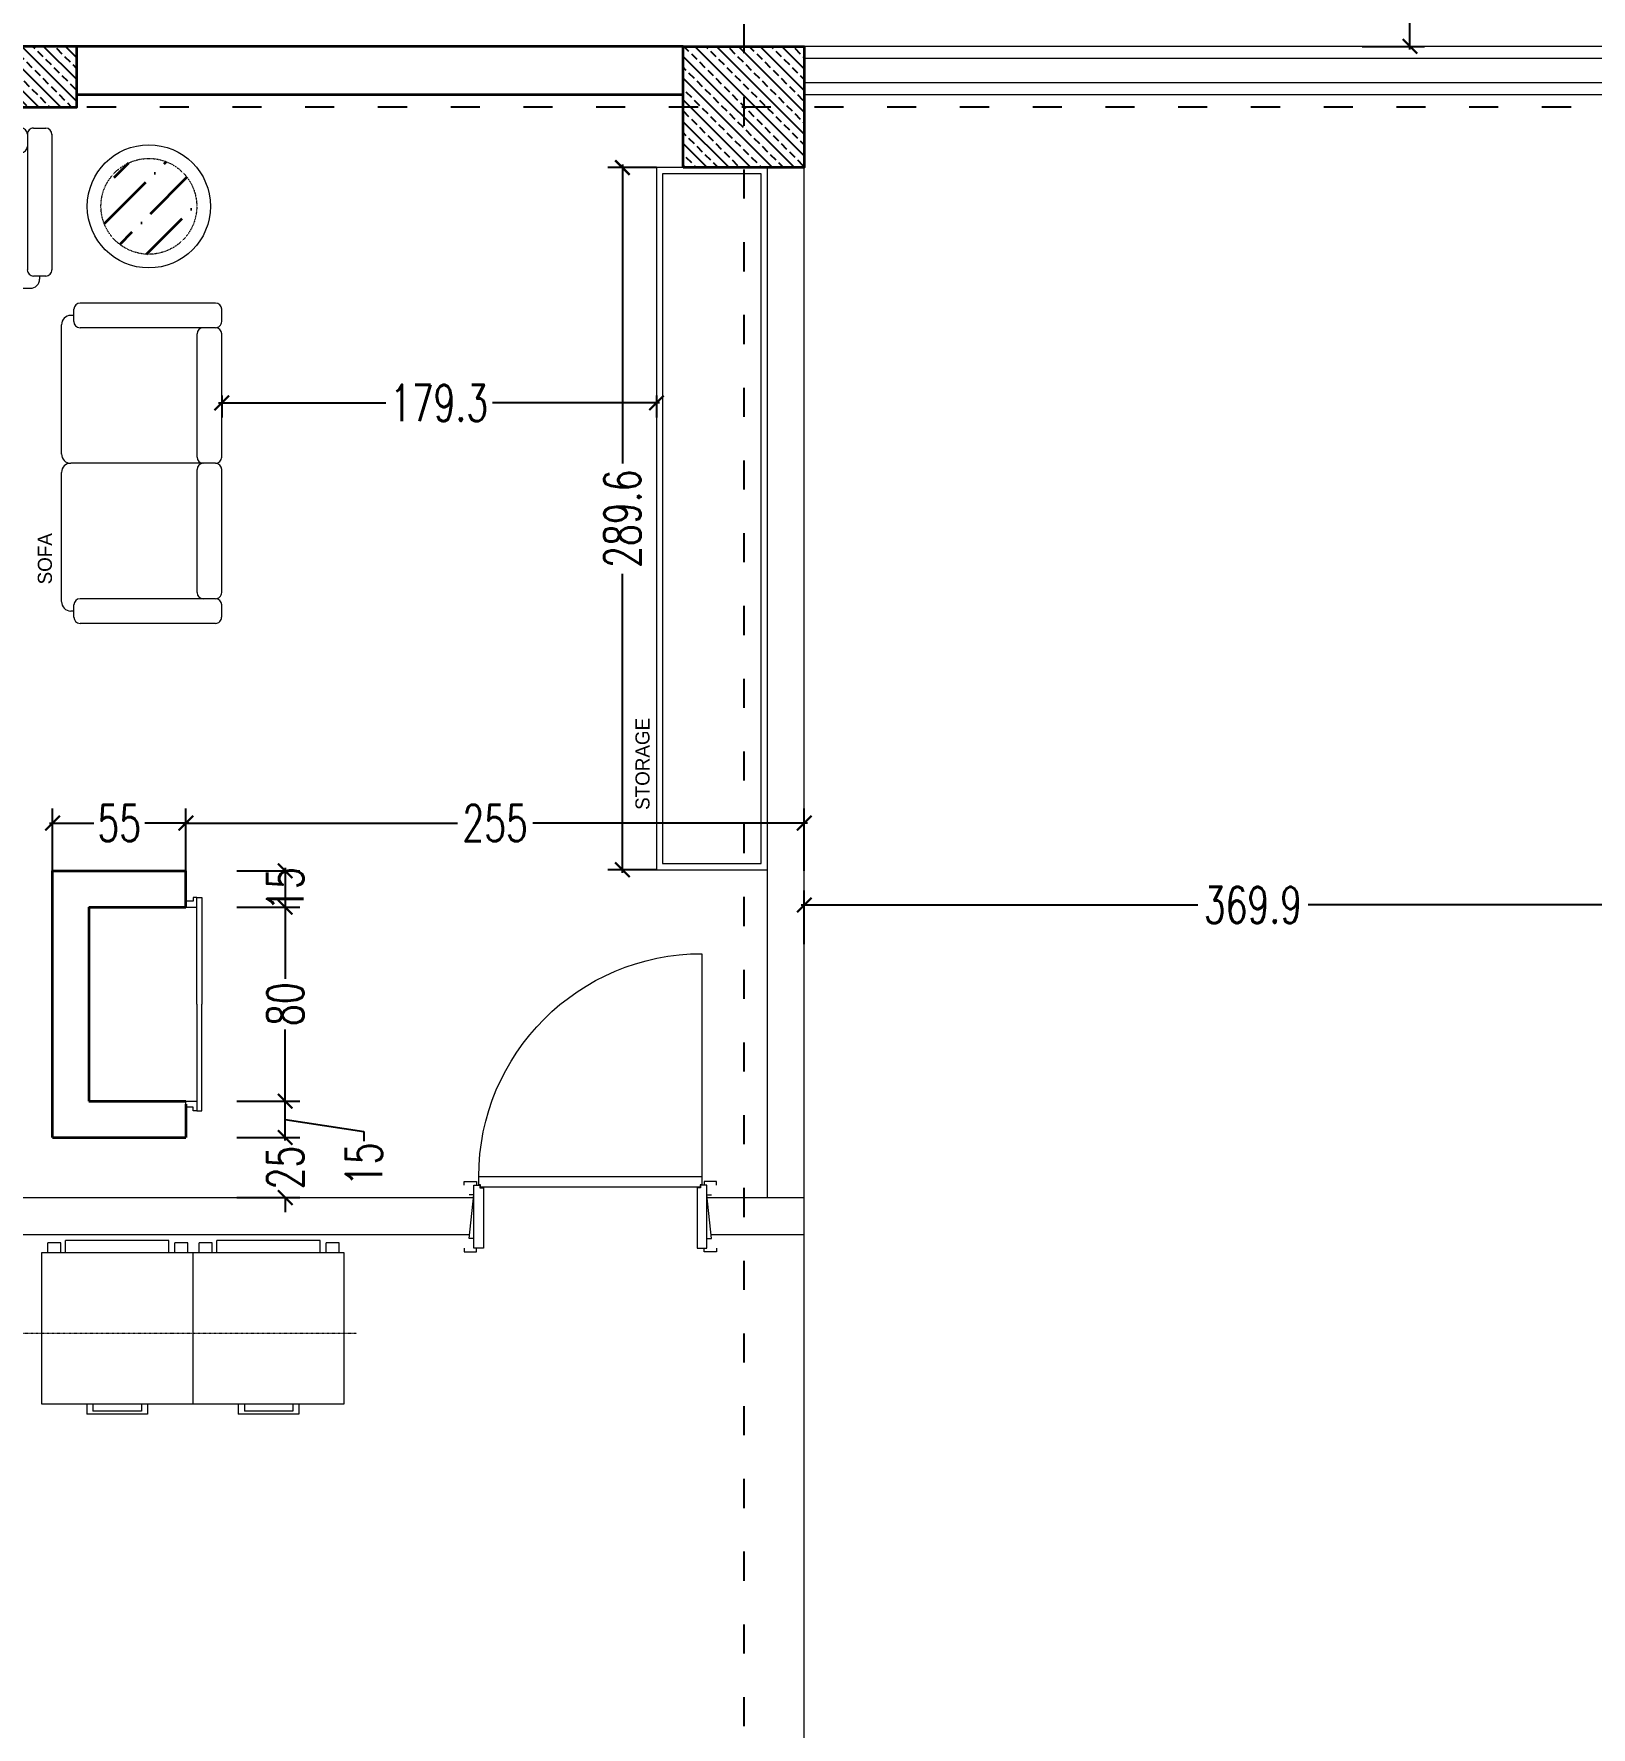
# Model space of a CAD drawing. Header units: centimetres. Extents: x -3207095 to 15275363, y -32656 to 4798027.
# Drawn here: x 682679 to 683321, y 4438024 to 4438722 of the extents above; entities that cross this region are included whole.
import ezdxf

# ---------------------------------------------------------------- set-up
doc = ezdxf.new("R2010")
doc.units = ezdxf.units.CM
for name, pattern in [('ACAD_ISO03W100', [30, 12, -18]), ('DASHED2', [0.375, 0.25, -0.125]), ('DUZ', [500, 500]), ('GESTRICHELT', [0.75, 0.5, -0.25])]:
    doc.linetypes.add(name, pattern=pattern)
doc.layers.get('0').update_dxf_attribs({"color": 1, "linetype": 'DUZ'})
doc.layers.add('DIM', color=1, linetype='DUZ')
doc.layers.add('KOLTAR_F', color=145, linetype='Continuous')
for name, color, linetype, lineweight in [('DUVAR', 7, 'Continuous', 35), ('Fix & Furniture', 144, 'Continuous', 13), ('Fix. Furniture', 144, 'Continuous', 9), ('iç duvar', 7, 'Continuous', 50), ('KAPEN', 151, 'Continuous', 9), ('KOLON_F', 3, 'Continuous', 35), ('Text & Arrow', 11, 'Continuous', 13), ('Wall', 7, 'Continuous', 35)]:
    doc.layers.add(name, color=color, linetype=linetype, lineweight=lineweight)
doc.styles.add('DIM', font='ROMANSTW.SHX', dxfattribs={"width": 0.7})
doc.dimstyles.new('1_100', dxfattribs={"dimtxt": 15, "dimasz": 6, "dimexe": 6, "dimexo": 0, "dimgap": 2, "dimtad": 0, "dimdec": 1, "dimzin": 11, "dimdsep": 46, "dimtxsty": 'DIM', "dimblk": 'ARCHTICK', "dimcen": 3, "dimdle": 1.25, "dimclrt": 2, "dimadec": 0, "dimazin": 0, "dimtfac": 1.25, "dimtdec": 1, "dimtix": 1, "dimtofl": 0, "dimtmove": 1, "dimatfit": 3, "dimldrblk": 'ARCHTICK', "dimfxl": 20, "dimfxlon": 1, "dimtolj": 1, "dimtzin": 0, "dimarcsym": 0})

# ---------------------------------------------------------------- blocks, each defined once
blk = doc.blocks.new('_ArchTick')
at = {"color": 0, "linetype": 'ByBlock', "const_width": 0.15}
blk.add_lwpolyline([(-0.5, -0.5), (0.5, 0.5)], dxfattribs=at)
blk = doc.blocks.new('*D5577')
at = {"layer": 'Defpoints', "color": 0, "linetype": 'Continuous', "lineweight": 5, "transparency": 16777216}
for p in [(682946.79, 4439774.74), (682766.79, 4439756.93), (682946.79, 0)]:
    blk.add_point(p, dxfattribs=at)
at = {"layer": 'DIM', "color": 0, "linetype": 'Continuous', "lineweight": -2, "transparency": 16777216}
for p, q in [((682766.79, 4439756.93), (682766.79, 4439780.74)), ((682946.79, 4439754.74), (682946.79, 4439780.74)), ((682765.54, 4439774.74), (682842.29, 4439774.74)), ((682948.04, 4439774.74), (682871.29, 4439774.74))]:
    blk.add_line(p, q, dxfattribs=at)
at = {"layer": 'DIM', "color": 0, "linetype": 'Continuous', "lineweight": -2, "transparency": 16777216, "xscale": 6, "yscale": 6, "zscale": 6, "rotation": 180}
blk.add_blockref('_ArchTick', (682766.79, 4439774.74), dxfattribs=at)
at = {"layer": 'DIM', "color": 0, "linetype": 'Continuous', "lineweight": -2, "transparency": 16777216, "xscale": 6, "yscale": 6, "zscale": 6}
blk.add_blockref('_ArchTick', (682946.79, 4439774.74), dxfattribs=at)
at = {"layer": 'DIM', "color": 2, "linetype": 'Continuous', "lineweight": 5, "transparency": 16777216, "insert": (682856.79, 4439774.74), "char_height": 15, "attachment_point": 5, "style": 'DIM'}
blk.add_mtext('\\A1;180', dxfattribs=at)
blk = doc.blocks.new('*D5643')
at = {"layer": 'Defpoints', "color": 0, "linetype": 'Continuous', "lineweight": 5, "transparency": 16777216}
for p in [(683226.79, 4438921.93), (683226.79, 4438716.93), (683246.56, 4438716.93)]:
    blk.add_point(p, dxfattribs=at)
at = {"layer": 'DIM', "color": 0, "linetype": 'Continuous', "lineweight": -2, "transparency": 16777216}
for p, q in [((683226.79, 4438921.93), (683252.56, 4438921.93)), ((683246.56, 4438923.18), (683246.56, 4438834.93)), ((683246.56, 4438715.68), (683246.56, 4438803.93)), ((683226.79, 4438716.93), (683252.56, 4438716.93))]:
    blk.add_line(p, q, dxfattribs=at)
at = {"layer": 'DIM', "color": 0, "linetype": 'Continuous', "lineweight": -2, "transparency": 16777216, "xscale": 6, "yscale": 6, "zscale": 6}
for p, rotation in [((683246.56, 4438921.93), 90), ((683246.56, 4438716.93), 270)]:
    blk.add_blockref('_ArchTick', p, dxfattribs=dict(at, rotation=rotation))
at = {"layer": 'DIM', "color": 2, "linetype": 'Continuous', "lineweight": 5, "transparency": 16777216, "insert": (683246.56, 4438819.43), "char_height": 15, "attachment_point": 5, "rotation": 90, "style": 'DIM'}
blk.add_mtext('\\A1;205', dxfattribs=at)
blk = doc.blocks.new('*D5701')
at = {"layer": 'Defpoints', "color": 0, "linetype": 'Continuous', "lineweight": 5, "transparency": 16777216}
for p in [(682996.79, 4438396.61), (682741.79, 4438376.93), (682996.79, 4438376.93)]:
    blk.add_point(p, dxfattribs=at)
at = {"layer": 'DIM', "color": 0, "linetype": 'Continuous', "lineweight": -2, "transparency": 16777216}
for p, q in [((682741.79, 4438376.93), (682741.79, 4438402.61)), ((682996.79, 4438376.93), (682996.79, 4438402.61)), ((682740.54, 4438396.61), (682853.79, 4438396.61)), ((682998.04, 4438396.61), (682884.79, 4438396.61))]:
    blk.add_line(p, q, dxfattribs=at)
at = {"layer": 'DIM', "color": 0, "linetype": 'Continuous', "lineweight": -2, "transparency": 16777216, "xscale": 6, "yscale": 6, "zscale": 6, "rotation": 180}
blk.add_blockref('_ArchTick', (682741.79, 4438396.61), dxfattribs=at)
at = {"layer": 'DIM', "color": 0, "linetype": 'Continuous', "lineweight": -2, "transparency": 16777216, "xscale": 6, "yscale": 6, "zscale": 6}
blk.add_blockref('_ArchTick', (682996.79, 4438396.61), dxfattribs=at)
at = {"layer": 'DIM', "color": 2, "linetype": 'Continuous', "lineweight": 5, "transparency": 16777216, "insert": (682869.29, 4438396.61), "char_height": 15, "attachment_point": 5, "style": 'DIM'}
blk.add_mtext('\\A1;255', dxfattribs=at)
blk = doc.blocks.new('*D5702')
at = {"layer": 'Defpoints', "color": 0, "linetype": 'Continuous', "lineweight": 5, "transparency": 16777216}
for p in [(682686.79, 4438396.61), (682686.79, 4438376.93), (682741.79, 4438376.93)]:
    blk.add_point(p, dxfattribs=at)
at = {"layer": 'DIM', "color": 0, "linetype": 'Continuous', "lineweight": -2, "transparency": 16777216}
for p, q in [((682686.79, 4438376.93), (682686.79, 4438402.61)), ((682741.79, 4438376.93), (682741.79, 4438402.61)), ((682685.54, 4438396.61), (682703.79, 4438396.61)), ((682743.04, 4438396.61), (682724.79, 4438396.61))]:
    blk.add_line(p, q, dxfattribs=at)
at = {"layer": 'DIM', "color": 0, "linetype": 'Continuous', "lineweight": -2, "transparency": 16777216, "xscale": 6, "yscale": 6, "zscale": 6, "rotation": 180}
blk.add_blockref('_ArchTick', (682686.79, 4438396.61), dxfattribs=at)
at = {"layer": 'DIM', "color": 0, "linetype": 'Continuous', "lineweight": -2, "transparency": 16777216, "xscale": 6, "yscale": 6, "zscale": 6}
blk.add_blockref('_ArchTick', (682741.79, 4438396.61), dxfattribs=at)
at = {"layer": 'DIM', "color": 2, "linetype": 'Continuous', "lineweight": 5, "transparency": 16777216, "insert": (682714.29, 4438396.61), "char_height": 15, "attachment_point": 5, "style": 'DIM'}
blk.add_mtext('\\A1;55', dxfattribs=at)
blk = doc.blocks.new('*D5703')
at = {"layer": 'Defpoints', "color": 0, "linetype": 'Continuous', "lineweight": 5, "transparency": 16777216}
for p in [(682741.79, 4438266.93), (682741.79, 4438242.17), (682782.73, 4438242.17)]:
    blk.add_point(p, dxfattribs=at)
at = {"layer": 'DIM', "color": 0, "linetype": 'Continuous', "lineweight": -2, "transparency": 16777216}
for p, q in [((682782.73, 4438266.93), (682782.73, 4438272.93)), ((682762.73, 4438266.93), (682788.73, 4438266.93)), ((682762.73, 4438242.17), (682788.73, 4438242.17)), ((682782.73, 4438242.17), (682782.73, 4438236.17))]:
    blk.add_line(p, q, dxfattribs=at)
at = {"layer": 'DIM', "color": 0, "linetype": 'Continuous', "lineweight": -2, "transparency": 16777216, "xscale": 6, "yscale": 6, "zscale": 6}
for p, rotation in [((682782.73, 4438266.93), 270), ((682782.73, 4438242.17), 90)]:
    blk.add_blockref('_ArchTick', p, dxfattribs=dict(at, rotation=rotation))
at = {"layer": 'DIM', "color": 2, "linetype": 'Continuous', "lineweight": 5, "transparency": 16777216, "insert": (682782.73, 4438254.55), "char_height": 15, "attachment_point": 5, "rotation": 90, "style": 'DIM'}
blk.add_mtext('\\A1;25', dxfattribs=at)
blk = doc.blocks.new('*D5704')
at = {"layer": 'Defpoints', "color": 0, "linetype": 'Continuous', "lineweight": 5, "transparency": 16777216}
for p in [(682741.79, 4438281.93), (682782.73, 4438281.93), (682741.79, 4438266.93)]:
    blk.add_point(p, dxfattribs=at)
at = {"layer": 'DIM', "color": 0, "linetype": 'Continuous', "lineweight": -2, "transparency": 16777216}
for p, q in [((682762.73, 4438281.93), (682788.73, 4438281.93)), ((682782.73, 4438265.68), (682782.73, 4438283.18)), ((682782.73, 4438274.43), (682815.18, 4438269.39)), ((682762.73, 4438266.93), (682788.73, 4438266.93)), ((682815.18, 4438269.39), (682815.18, 4438265.39))]:
    blk.add_line(p, q, dxfattribs=at)
at = {"layer": 'DIM', "color": 0, "linetype": 'Continuous', "lineweight": -2, "transparency": 16777216, "xscale": 6, "yscale": 6, "zscale": 6}
for p, rotation in [((682782.73, 4438281.93), 90), ((682782.73, 4438266.93), 270)]:
    blk.add_blockref('_ArchTick', p, dxfattribs=dict(at, rotation=rotation))
at = {"layer": 'DIM', "color": 2, "linetype": 'Continuous', "lineweight": 5, "transparency": 16777216, "insert": (682815.18, 4438255.89), "char_height": 15, "attachment_point": 5, "rotation": 90, "style": 'DIM'}
blk.add_mtext('\\A1;15', dxfattribs=at)
blk = doc.blocks.new('*D5705')
at = {"layer": 'Defpoints', "color": 0, "linetype": 'Continuous', "lineweight": 5, "transparency": 16777216}
for p in [(682741.79, 4438361.93), (682782.73, 4438361.93), (682741.79, 4438281.93)]:
    blk.add_point(p, dxfattribs=at)
at = {"layer": 'DIM', "color": 0, "linetype": 'Continuous', "lineweight": -2, "transparency": 16777216}
for p, q in [((682782.73, 4438363.18), (682782.73, 4438332.43)), ((682762.73, 4438361.93), (682788.73, 4438361.93)), ((682782.73, 4438280.68), (682782.73, 4438311.43)), ((682762.73, 4438281.93), (682788.73, 4438281.93))]:
    blk.add_line(p, q, dxfattribs=at)
at = {"layer": 'DIM', "color": 0, "linetype": 'Continuous', "lineweight": -2, "transparency": 16777216, "xscale": 6, "yscale": 6, "zscale": 6}
for p, rotation in [((682782.73, 4438361.93), 90), ((682782.73, 4438281.93), 270)]:
    blk.add_blockref('_ArchTick', p, dxfattribs=dict(at, rotation=rotation))
at = {"layer": 'DIM', "color": 2, "linetype": 'Continuous', "lineweight": 5, "transparency": 16777216, "insert": (682782.73, 4438321.93), "char_height": 15, "attachment_point": 5, "rotation": 90, "style": 'DIM'}
blk.add_mtext('\\A1;80', dxfattribs=at)
blk = doc.blocks.new('*D4583')
at = {"layer": 'Defpoints', "color": 0, "linetype": 'Continuous', "lineweight": 5, "transparency": 16777216}
for p in [(682741.79, 4438376.93), (682741.79, 4438361.93), (682782.73, 4438361.93)]:
    blk.add_point(p, dxfattribs=at)
at = {"layer": 'DIM', "color": 0, "linetype": 'Continuous', "lineweight": -2, "transparency": 16777216}
for p, q in [((682762.73, 4438376.93), (682788.73, 4438376.93)), ((682782.73, 4438378.18), (682782.73, 4438360.68)), ((682762.73, 4438361.93), (682788.73, 4438361.93))]:
    blk.add_line(p, q, dxfattribs=at)
at = {"layer": 'DIM', "color": 0, "linetype": 'Continuous', "lineweight": -2, "transparency": 16777216, "xscale": 6, "yscale": 6, "zscale": 6}
for p, rotation in [((682782.73, 4438376.93), 90), ((682782.73, 4438361.93), 270)]:
    blk.add_blockref('_ArchTick', p, dxfattribs=dict(at, rotation=rotation))
at = {"layer": 'DIM', "color": 2, "linetype": 'Continuous', "lineweight": 5, "transparency": 16777216, "insert": (682782.73, 4438369.43), "char_height": 15, "attachment_point": 5, "rotation": 90, "style": 'DIM'}
blk.add_mtext('\\A1;15', dxfattribs=at)
blk = doc.blocks.new('*D4584')
at = {"layer": 'Defpoints', "color": 0, "linetype": 'Continuous', "lineweight": 5, "transparency": 16777216}
for p in [(683366.72, 4438362.87), (682996.79, 4438346.72), (683366.72, 4438345.99)]:
    blk.add_point(p, dxfattribs=at)
at = {"layer": 'DIM', "color": 0, "linetype": 'Continuous', "lineweight": -2, "transparency": 16777216}
for p, q in [((682995.54, 4438362.87), (683159.01, 4438362.87)), ((682996.79, 4438346.72), (682996.79, 4438368.87)), ((683367.97, 4438362.87), (683204.51, 4438362.87)), ((683366.72, 4438345.99), (683366.72, 4438368.87))]:
    blk.add_line(p, q, dxfattribs=at)
at = {"layer": 'DIM', "color": 0, "linetype": 'Continuous', "lineweight": -2, "transparency": 16777216, "xscale": 6, "yscale": 6, "zscale": 6, "rotation": 180}
blk.add_blockref('_ArchTick', (682996.79, 4438362.87), dxfattribs=at)
at = {"layer": 'DIM', "color": 0, "linetype": 'Continuous', "lineweight": -2, "transparency": 16777216, "xscale": 6, "yscale": 6, "zscale": 6}
blk.add_blockref('_ArchTick', (683366.72, 4438362.87), dxfattribs=at)
at = {"layer": 'DIM', "color": 2, "linetype": 'Continuous', "lineweight": 5, "transparency": 16777216, "insert": (683181.76, 4438362.87), "char_height": 15, "attachment_point": 5, "style": 'DIM'}
blk.add_mtext('\\A1;369.9', dxfattribs=at)
blk = doc.blocks.new('*D5819')
at = {"layer": 'Defpoints', "color": 0, "linetype": 'Continuous', "lineweight": 5, "transparency": 16777216}
for p in [(691256.93, 4438668.74), (0, 4437978.74), (691238.54, 4437978.74)]:
    blk.add_point(p, dxfattribs=at)
at = {"layer": 'DIM', "color": 0, "linetype": 'Continuous', "lineweight": -2, "transparency": 16777216}
for p, q in [((691238.54, 4438669.99), (691238.54, 4438339.24)), ((691256.93, 4438668.74), (691232.54, 4438668.74)), ((691238.54, 4437977.49), (691238.54, 4438308.24)), ((691218.54, 4437978.74), (691244.54, 4437978.74))]:
    blk.add_line(p, q, dxfattribs=at)
at = {"layer": 'DIM', "color": 0, "linetype": 'Continuous', "lineweight": -2, "transparency": 16777216, "xscale": 6, "yscale": 6, "zscale": 6}
for p, rotation in [((691238.54, 4438668.74), 90), ((691238.54, 4437978.74), 270)]:
    blk.add_blockref('_ArchTick', p, dxfattribs=dict(at, rotation=rotation))
at = {"layer": 'DIM', "color": 2, "linetype": 'Continuous', "lineweight": 5, "transparency": 16777216, "insert": (691238.54, 4438323.74), "char_height": 15, "attachment_point": 5, "rotation": 90, "style": 'DIM'}
blk.add_mtext('\\A1;690', dxfattribs=at)
blk = doc.blocks.new('dfhsdfjsdfgjfgj')
at = {"layer": 'Fix & Furniture', "ltscale": 0.02}
for p, q in [((63620.72, 5320.18), (63642.72, 5320.18)), ((63619.72, 5317.18), (63619.72, 5319.18)), ((63643.72, 5317.18), (63643.72, 5319.18)), ((63643.72, 5318.18), (63644.22, 5318.18)), ((63619.72, 5295.18), (63619.72, 5315.18)), ((63620.72, 5316.18), (63642.72, 5316.18)), ((63623.72, 5295.18), (63623.72, 5315.18)), ((63645.72, 5295.68), (63645.72, 5316.68)), ((63619.72, 5273.18), (63619.72, 5293.18)), ((63620.72, 5294.18), (63644.22, 5294.18)), ((63623.72, 5273.18), (63623.72, 5293.18)), ((63645.72, 5273.68), (63645.72, 5292.68)), ((63619.72, 5251.18), (63619.72, 5271.18)), ((63620.72, 5272.18), (63644.22, 5272.18)), ((63623.72, 5253.15), (63623.72, 5271.18)), ((63645.72, 5251.68), (63645.72, 5270.68)), ((63619.72, 5249.15), (63619.72, 5251.15)), ((63620.72, 5252.15), (63642.72, 5252.15)), ((63643.72, 5249.15), (63643.72, 5251.15)), ((63643.72, 5250.18), (63644.22, 5250.18)), ((63643.72, 5250.15), (63644.22, 5250.15)), ((63620.72, 5248.15), (63642.72, 5248.15))]:
    blk.add_line(p, q, dxfattribs=at)
for centre, radius, start, end in [((63620.74, 5319.16), 1.02, 89.1545, 179.1545), ((63642.72, 5319.17), 1.01, 0.4593, 90.4593), ((63620.72, 5317.18), 1, 180, 270.0682), ((63642.72, 5317.18), 1.01, 270.3258, 0.3258), ((63644.22, 5316.67), 1.51, 359.73, 89.73), ((63620.72, 5315.18), 1, 89.9319, 179.9319), ((63622.72, 5315.18), 1, 0.0681, 90.0681), ((63620.72, 5295.18), 1, 180.0681, 270.0681), ((63622.72, 5295.18), 1, 269.9319, 359.9319), ((63644.22, 5295.68), 1.5, 270.1426, 0.1426), ((63620.72, 5293.18), 1, 89.9319, 179.9319), ((63622.72, 5293.18), 1, 0.0681, 90.0681), ((63644.22, 5292.68), 1.5, 359.9635, 89.9635), ((63620.72, 5273.18), 1, 180.0681, 270.0681), ((63622.72, 5273.18), 1, 269.9319, 359.9319), ((63644.22, 5273.68), 1.5, 270.0115, 0.0115), ((63620.72, 5271.18), 1, 89.9319, 179.9319), ((63622.72, 5271.18), 1, 0.0681, 90.0681), ((63644.22, 5270.68), 1.5, 359.952, 89.952), ((63620.72, 5253.15), 1, 180.0681, 270.0681), ((63620.72, 5251.15), 1, 89.9319, 179.9319), ((63620.72, 5251.18), 1, 180.0681, 180.9159), ((63622.72, 5253.15), 1, 269.9319, 359.9319), ((63642.72, 5251.15), 1, 0.1746, 90.1746), ((63644.21, 5251.69), 1.51, 270.5603, 0.5603), ((63620.73, 5249.15), 1, 180.1542, 270.1542), ((63642.72, 5249.16), 1.01, 270.4273, 0.4273)]:
    blk.add_arc(centre, radius, start, end, dxfattribs=at)
blk = doc.blocks.new('dfhfgjhdfgjkfghkh')
at = {"layer": 'Fix & Furniture', "ltscale": 0.02}
for p, q in [((39321.55, 828.41), (39321.55, 806.41)), ((39324.55, 829.41), (39322.55, 829.41)), ((39325.55, 828.41), (39325.55, 806.41)), ((39346.55, 829.41), (39326.55, 829.41)), ((39347.55, 828.41), (39347.55, 804.91)), ((39368.55, 829.41), (39348.55, 829.41)), ((39369.55, 828.41), (39369.55, 806.41)), ((39372.55, 829.41), (39370.55, 829.41)), ((39373.55, 828.41), (39373.55, 806.41)), ((39346.55, 825.41), (39326.55, 825.41)), ((39368.55, 825.41), (39348.55, 825.41)), ((39324.55, 805.41), (39322.55, 805.41)), ((39323.55, 805.41), (39323.55, 804.91)), ((39346.05, 803.41), (39325.05, 803.41)), ((39370.02, 803.41), (39349.05, 803.41)), ((39372.55, 805.41), (39370.55, 805.41)), ((39371.55, 805.41), (39371.55, 804.91))]:
    blk.add_line(p, q, dxfattribs=at)
for centre, radius, start, end in [((39322.57, 828.39), 1.02, 90.8455, 180.8455), ((39324.55, 828.41), 1, 359.9318, 90), ((39326.55, 828.41), 1, 90.0681, 180.0681), ((39346.55, 828.41), 1, 359.9319, 89.9319), ((39348.55, 828.41), 1, 90.0681, 180.0681), ((39368.55, 828.41), 1, 359.9319, 89.9319), ((39370.55, 828.41), 1, 90.0681, 180.0681), ((39372.55, 828.4), 1, 359.8458, 89.8458), ((39326.55, 826.41), 1, 179.9319, 269.9319), ((39346.55, 826.41), 1, 270.0681, 0.0681), ((39348.55, 826.41), 1, 179.9319, 269.9319), ((39368.55, 826.41), 1, 270.0681, 0.0681), ((39322.56, 806.42), 1.01, 179.5407, 269.5407), ((39324.55, 806.41), 1.01, 269.6742, 359.6742), ((39370.55, 806.41), 1, 179.8254, 269.8254), ((39372.54, 806.42), 1.01, 269.5727, 359.5727), ((39325.06, 804.91), 1.51, 180.27, 270.27), ((39346.05, 804.91), 1.5, 269.8574, 359.8574), ((39349.05, 804.91), 1.5, 180.0365, 270.0365), ((39370.04, 804.92), 1.51, 269.4397, 359.4397)]:
    blk.add_arc(centre, radius, start, end, dxfattribs=at)
blk = doc.blocks.new('fhdfghfgh')
at = {"layer": 'Fix. Furniture', "ltscale": 0.02}
blk.add_circle((7534.74, -570.99), 9, dxfattribs=at)
at = {"layer": 'Fix. Furniture', "linetype": 'GESTRICHELT', "ltscale": 0.02}
blk.add_circle((7534.74, -570.99), 7, dxfattribs=at)
blk = doc.blocks.new('xchh')
at = {"layer": 'Wall', "ltscale": 0.02}
h = blk.add_hatch(dxfattribs=at)
h.set_pattern_fill('ANSI36', color=9, scale=33.333333, angle=180)
h.set_pattern_definition([(225, (67590.6048, 2844.793), (-2.2097087, -8.1022652), [10.4166667, -2.0833333, 0, -2.0833333])])
h.paths.add_polyline_path([(39562.87, 125.07, 1), (39547.31, 125.07, 1)])
at = {"layer": 'Wall', "xscale": 1.111111111111111, "yscale": 1.111111111111111, "zscale": 1.111111111111111, "rotation": 180}
blk.add_blockref('fhdfghfgh', (47927.02, -509.36), dxfattribs=at)
blk = doc.blocks.new('K210')
for p, q in [((0.04, 0.985), (0.04, 0.032)), ((0.04, 0.032), (0.047, 0.032)), ((0.047, 0.032), (0.047, 0.022)), ((0.047, 0.022), (0.953, 0.022)), ((0.953, 0.032), (0.96, 0.032)), ((0.953, 0.022), (0.953, 0.032)), ((0.96, 0.032), (0.96, 0.065))]:
    blk.add_line(p, q)
for points in [[(-0.02, 0.03), (-0.02, 0.045), (0.03, 0.045), (0.03, 0.03)], [(0.04, 0.065), (0.96, 0.065)], [(1.02, 0.03), (1.02, 0.045), (0.97, 0.045), (0.97, 0.03)], [(0.02, -0.19), (0, -0.19), (0.02, -0.01), (0, -0.01)], [(0.98, -0.19), (1, -0.19), (0.98, -0.01), (1, -0.01)], [(-0.02, -0.23), (-0.02, -0.245), (0.03, -0.245), (0.03, -0.23)], [(1.02, -0.23), (1.02, -0.245), (0.97, -0.245), (0.97, -0.23)]]:
    blk.add_lwpolyline(points)
for points in [[(0.02, 0.03), (0.045, 0.03), (0.045, 0.02), (0.06, 0.02), (0.06, -0.23), (0.02, -0.23)], [(0.98, 0.03), (0.955, 0.03), (0.955, 0.02), (0.94, 0.02), (0.94, -0.23), (0.98, -0.23)]]:
    blk.add_lwpolyline(points, close=True)
blk.add_arc((0.04, 0.065), 0.92, 0, 90)
blk = doc.blocks.new('BAR REF')
at = {"color": 0}
for p, q in [((10050.83, -1885.21), (10049.17, -1885.21)), ((10049.17, -1887.29), (10049.17, -1885.21)), ((10050.83, -1908.75), (10050.83, -1884.17)), ((10050.83, -1884.17), (10075.34, -1884.17)), ((10075.34, -1884.17), (10075.34, -1908.75)), ((10048.8, -1904.86), (10048.8, -1888.06)), ((10050.83, -1888.06), (10048.8, -1888.06)), ((10050.83, -1887.29), (10049.17, -1887.29)), ((10075.34, -1891.53), (10077, -1891.53)), ((10075.34, -1892.53), (10076.5, -1892.53)), ((10076.5, -1900.39), (10076.5, -1892.53)), ((10077, -1901.39), (10077, -1891.53)), ((10075.34, -1900.39), (10076.5, -1900.39)), ((10075.34, -1901.39), (10077, -1901.39)), ((10050.83, -1904.86), (10048.8, -1904.86)), ((10050.83, -1905.83), (10049.17, -1905.83)), ((10049.17, -1907.91), (10049.17, -1905.83)), ((10050.83, -1907.91), (10049.17, -1907.91)), ((10050.83, -1909.79), (10049.17, -1909.79)), ((10049.17, -1911.86), (10049.17, -1909.79)), ((10050.83, -1933.32), (10050.83, -1908.75)), ((10050.83, -1908.75), (10075.34, -1908.75)), ((10075.34, -1908.75), (10075.34, -1933.32)), ((10048.8, -1929.43), (10048.8, -1912.64)), ((10050.83, -1912.64), (10048.8, -1912.64)), ((10050.83, -1911.86), (10049.17, -1911.86)), ((10075.34, -1916.11), (10077, -1916.11)), ((10077, -1925.96), (10077, -1916.11)), ((10075.34, -1917.11), (10076.5, -1917.11)), ((10076.5, -1924.96), (10076.5, -1917.11)), ((10075.34, -1924.96), (10076.5, -1924.96)), ((10075.34, -1925.96), (10077, -1925.96)), ((10050.83, -1929.43), (10048.8, -1929.43)), ((10050.83, -1930.41), (10049.17, -1930.41)), ((10049.17, -1932.48), (10049.17, -1930.41)), ((10050.83, -1932.48), (10049.17, -1932.48)), ((10075.34, -1933.32), (10050.83, -1933.32))]:
    blk.add_line(p, q, dxfattribs=at)
blk = doc.blocks.new('*D5888')
at = {"layer": 'Defpoints', "color": 0, "linetype": 'Continuous', "lineweight": 5, "transparency": 16777216}
for p in [(682921.79, 4438666.93), (682935.83, 4438666.93), (682935.83, 4438377.37)]:
    blk.add_point(p, dxfattribs=at)
at = {"layer": 'DIM', "color": 0, "linetype": 'Continuous', "lineweight": -2, "transparency": 16777216}
for p, q in [((682935.83, 4438666.93), (682915.79, 4438666.93)), ((682921.79, 4438668.18), (682921.79, 4438544.9)), ((682921.79, 4438376.12), (682921.79, 4438499.4)), ((682935.83, 4438377.37), (682915.79, 4438377.37))]:
    blk.add_line(p, q, dxfattribs=at)
at = {"layer": 'DIM', "color": 0, "linetype": 'Continuous', "lineweight": -2, "transparency": 16777216, "xscale": 6, "yscale": 6, "zscale": 6}
for p, rotation in [((682921.79, 4438666.93), 90), ((682921.79, 4438377.37), 270)]:
    blk.add_blockref('_ArchTick', p, dxfattribs=dict(at, rotation=rotation))
at = {"layer": 'DIM', "color": 2, "linetype": 'Continuous', "lineweight": 5, "transparency": 16777216, "insert": (682921.79, 4438522.15), "char_height": 15, "attachment_point": 5, "rotation": 90, "style": 'DIM'}
blk.add_mtext('\\A1;289.6', dxfattribs=at)
blk = doc.blocks.new('*D5889')
at = {"layer": 'Defpoints', "color": 0, "linetype": 'Continuous', "lineweight": 5, "transparency": 16777216}
for p in [(682756.53, 4438572.95), (682935.83, 4438572.95), (682935.83, 4438569.91)]:
    blk.add_point(p, dxfattribs=at)
at = {"layer": 'DIM', "color": 0, "linetype": 'Continuous', "lineweight": -2, "transparency": 16777216}
for p, q in [((682756.53, 4438572.95), (682756.53, 4438563.91)), ((682935.83, 4438572.95), (682935.83, 4438563.91)), ((682755.28, 4438569.91), (682824.18, 4438569.91)), ((682937.08, 4438569.91), (682868.18, 4438569.91))]:
    blk.add_line(p, q, dxfattribs=at)
at = {"layer": 'DIM', "color": 0, "linetype": 'Continuous', "lineweight": -2, "transparency": 16777216, "xscale": 6, "yscale": 6, "zscale": 6, "rotation": 180}
blk.add_blockref('_ArchTick', (682756.53, 4438569.91), dxfattribs=at)
at = {"layer": 'DIM', "color": 0, "linetype": 'Continuous', "lineweight": -2, "transparency": 16777216, "xscale": 6, "yscale": 6, "zscale": 6}
blk.add_blockref('_ArchTick', (682935.83, 4438569.91), dxfattribs=at)
at = {"layer": 'DIM', "color": 2, "linetype": 'Continuous', "lineweight": 5, "transparency": 16777216, "insert": (682846.18, 4438569.91), "char_height": 15, "attachment_point": 5, "style": 'DIM'}
blk.add_mtext('\\A1;179.3', dxfattribs=at)

msp = doc.modelspace()

# ---------------------------------------------------------------- hatches: boundary and pattern name
at = {"layer": 'KOLTAR_F'}
h = msp.add_hatch(dxfattribs=at)
h.set_pattern_fill('ANSI33', color=256, angle=90, style=0)
h.set_pattern_definition([(135, (5186839.261, 3778083.4494), (-4.4901280605, -4.4901280605), []), (135, (5186839.261, 3778087.9395), (-4.4901280605, -4.4901280605), [3.175, -1.5875])])
h.paths.add_polyline_path([(682426.79, 4438716.93), (682696.79, 4438716.93), (682696.79, 4438691.93), (682426.79, 4438691.93)])
h = msp.add_hatch(dxfattribs=at)
h.set_pattern_fill('ANSI33', color=256, angle=90, style=0)
h.set_pattern_definition([(135, (5187359.261, 3778083.4494), (-4.4901280605, -4.4901280605), []), (135, (5187359.261, 3778087.9395), (-4.4901280605, -4.4901280605), [3.175, -1.5875])])
h.paths.add_polyline_path([(682946.79, 4438666.93), (682946.79, 4438716.93), (682996.79, 4438716.93), (682996.79, 4438666.93)])

# ---------------------------------------------------------------- linework, layer by layer
at = {"color": 232, "linetype": 'ACAD_ISO03W100'}
for p, q in [((682971.79, 4439926.16), (682971.79, 4436667.31)), ((685862.98, 4438691.93), (681754.42, 4438691.93))]:
    msp.add_line(p, q, dxfattribs=at)
at = {"layer": 'DUVAR'}
for p, q in [((682946.79, 4438716.93), (682696.79, 4438716.93)), ((682946.79, 4438696.93), (682696.79, 4438696.93)), ((682686.79, 4438266.93), (682686.79, 4438376.93)), ((682686.79, 4438376.93), (682741.79, 4438376.93)), ((682741.79, 4438361.93), (682741.79, 4438376.93)), ((682701.79, 4438361.93), (682701.79, 4438281.93)), ((682701.79, 4438361.93), (682741.79, 4438361.93)), ((682701.79, 4438281.93), (682741.79, 4438281.93)), ((682741.79, 4438280.68), (682741.79, 4438266.93)), ((682686.79, 4438266.93), (682741.79, 4438266.93))]:
    msp.add_line(p, q, dxfattribs=at)
at = {"layer": 'Fix & Furniture', "linetype": 'DASHED2', "ltscale": 0.02}
msp.add_line((681928.29, 4438186.29), (682812.27, 4438186.29), dxfattribs=at)
at = {"layer": 'Fix & Furniture', "ltscale": 0.02}
for points in [[(682935.83, 4438377.37), (682981.55, 4438377.37), (682981.55, 4438666.93), (682935.83, 4438666.93)], [(682938.37, 4438379.91), (682979.01, 4438379.91), (682979.01, 4438664.39), (682938.37, 4438664.39)]]:
    msp.add_lwpolyline(points, close=True, dxfattribs=at)
at = {"layer": 'iç duvar', "color": 252, "linetype": 'Continuous', "lineweight": 5, "true_color": 0x939598}
for p, q in [((683366.79, 4438716.93), (682996.79, 4438716.93)), ((683366.79, 4438696.93), (682996.79, 4438696.93))]:
    msp.add_line(p, q, dxfattribs=at)
at = {"layer": 'iç duvar', "color": 7, "linetype": 'Continuous', "lineweight": 5}
for p, q in [((682981.55, 4438242.17), (682981.55, 4438666.93)), ((682996.79, 4437976.93), (682996.79, 4438666.93)), ((681926.79, 4438242.17), (682860.55, 4438242.17)), ((682956.55, 4438242.17), (682996.79, 4438242.17)), ((681926.79, 4438226.93), (682858.74, 4438226.93)), ((682958.37, 4438226.93), (682996.79, 4438226.93))]:
    msp.add_line(p, q, dxfattribs=at)
at = {"layer": 'KAPEN'}
for p, q in [((683366.79, 4438711.93), (682996.79, 4438711.93)), ((683366.79, 4438701.93), (682996.79, 4438701.93))]:
    msp.add_line(p, q, dxfattribs=at)
for points in [[(682746.29, 4438361.93), (682746.29, 4438365.93), (682744.79, 4438365.93), (682744.79, 4438364.43), (682741.79, 4438364.43), (682741.79, 4438361.93), (682746.29, 4438361.93)], [(682746.29, 4438361.93), (682746.29, 4438365.93), (682744.79, 4438365.93), (682744.79, 4438364.43), (682741.79, 4438364.43), (682741.79, 4438361.93), (682746.29, 4438361.93)], [(682746.29, 4438281.93), (682746.29, 4438277.93), (682744.79, 4438277.93), (682744.79, 4438279.43), (682741.79, 4438279.43), (682741.79, 4438281.93), (682746.29, 4438281.93)]]:
    msp.add_lwpolyline(points, close=True, dxfattribs=at)
for points in [[(682746.29, 4438321.93), (682746.29, 4438365.93), (682748.29, 4438365.93), (682748.29, 4438321.93)], [(682746.29, 4438321.93), (682746.29, 4438277.93), (682748.29, 4438277.93), (682748.29, 4438321.93)]]:
    msp.add_lwpolyline(points, dxfattribs=at)
at = {"layer": 'KOLON_F'}
for points in [[(682696.79, 4438716.93), (682426.79, 4438716.93), (682426.79, 4438691.93), (682696.79, 4438691.93)], [(682946.79, 4438666.93), (682946.79, 4438716.93), (682996.79, 4438716.93), (682996.79, 4438666.93)]]:
    msp.add_lwpolyline(points, close=True, dxfattribs=at)

# ---------------------------------------------------------------- block references
at = {"layer": 'Fix & Furniture', "xscale": -2.540005080331274, "yscale": 2.540005080331274, "zscale": 2.540005080331274, "rotation": 90}
msp.add_blockref('BAR REF', (677896.41, 4463748.52), dxfattribs=at)
at = {"layer": 'KAPEN', "xscale": -99.999999999621, "yscale": 99.999999999621, "zscale": 99.999999999621}
msp.add_blockref('K210', (682958.55, 4438244.25), dxfattribs=at)
at = {"layer": 'Wall', "xscale": 2.540005080331274, "yscale": 2.540005080331274, "zscale": 2.540005080331274}
for name, p, rotation in [('dfhsdfjsdfgjfgj', (669173.26, 4600277.63), 270), ('xchh', (783196.62, 4438968.65), 179.9999999999999), ('dfhfgjhdfgjkfghkh', (680649.83, 4538487.99), 270)]:
    msp.add_blockref(name, p, dxfattribs=dict(at, rotation=rotation))

# ---------------------------------------------------------------- texts
at = {"layer": 'Text & Arrow', "attachment_point": 1, "rotation": 90}
for s, insert, char_height in [('SOFA', (682680.71, 4438495.06), 5.8), ('\\pxt1;STORAGE', (682927.16, 4438402.07), 5.7999)]:
    msp.add_mtext_dynamic_manual_height_columns(s, width=182.2976, gutter_width=2.9, heights=[0], dxfattribs=dict(at, insert=insert, char_height=char_height))

# ---------------------------------------------------------------- dimensions: what is measured, and where the dimension line sits
at = {"layer": 'DIM', "linetype": 'Continuous', "lineweight": 5}
for base, p1, p2, picture, middle in [((682946.79, 4439774.74), (682766.79, 4439756.93), (682946.79, 0), '*D5577', (682856.79, 4439774.74)), ((682686.79, 4438396.61), (682741.79, 4438376.93), (682686.79, 4438376.93), '*D5702', (682714.29, 4438396.61)), ((682996.79, 4438396.61), (682741.79, 4438376.93), (682996.79, 4438376.93), '*D5701', (682869.29, 4438396.61)), ((683366.72, 4438362.87), (682996.79, 4438346.72), (683366.72, 4438345.99), '*D4584', (683181.76, 4438362.87))]:
    dim = msp.add_linear_dim(base=base, p1=p1, p2=p2, dimstyle='1_100', dxfattribs=at)
    dim.commit()
    dim.dimension.update_dxf_attribs({"geometry": picture, "text_midpoint": middle})
for base, p1, p2, picture, middle in [((683246.56, 4438716.93), (683226.79, 4438921.93), (683226.79, 4438716.93), '*D5643', (683246.56, 4438819.43)), ((691238.54, 4437978.74), (691256.93, 4438668.74), (0, 4437978.74), '*D5819', (691238.54, 4438323.74)), ((682782.73, 4438361.93), (682741.79, 4438281.93), (682741.79, 4438361.93), '*D5705', (682782.73, 4438321.93))]:
    dim = msp.add_linear_dim(base=base, p1=p1, p2=p2, angle=90, dimstyle='1_100', dxfattribs=at)
    dim.commit()
    dim.dimension.update_dxf_attribs({"geometry": picture, "text_midpoint": middle})
for p1, p2, distance, picture, middle in [((682935.83, 4438377.37), (682935.83, 4438666.93), 14.04, '*D5888', (682921.79, 4438522.15)), ((682756.53, 4438572.95), (682935.83, 4438572.95), -3.03, '*D5889', (682846.18, 4438569.91))]:
    dim = msp.add_aligned_dim(p1=p1, p2=p2, distance=distance, dimstyle='1_100', dxfattribs=at)
    dim.commit()
    dim.dimension.update_dxf_attribs({"geometry": picture, "text_midpoint": middle})
for base, p1, p2, angle, picture, middle in [((682782.73, 4438361.93), (682741.79, 4438376.93), (682741.79, 4438361.93), 270, '*D4583', (682782.73, 4438369.43)), ((682782.73, 4438281.93), (682741.79, 4438266.93), (682741.79, 4438281.93), 90, '*D5704', (682815.18, 4438263.39))]:
    dim = msp.add_linear_dim(base=base, p1=p1, p2=p2, angle=angle, dimstyle='1_100', dxfattribs=at)
    dim.commit()
    dim.dimension.update_dxf_attribs({"geometry": picture, "text_midpoint": middle, "dimtype": 160})
dim = msp.add_linear_dim(base=(682782.73, 4438242.17), p1=(682741.79, 4438266.93), p2=(682741.79, 4438242.17), angle=90, dimstyle='1_100', override={"dimdec": 0}, dxfattribs=at)
dim.commit()
dim.dimension.update_dxf_attribs({"geometry": '*D5703', "text_midpoint": (682782.73, 4438254.55)})

doc.saveas('drawing.dxf')
